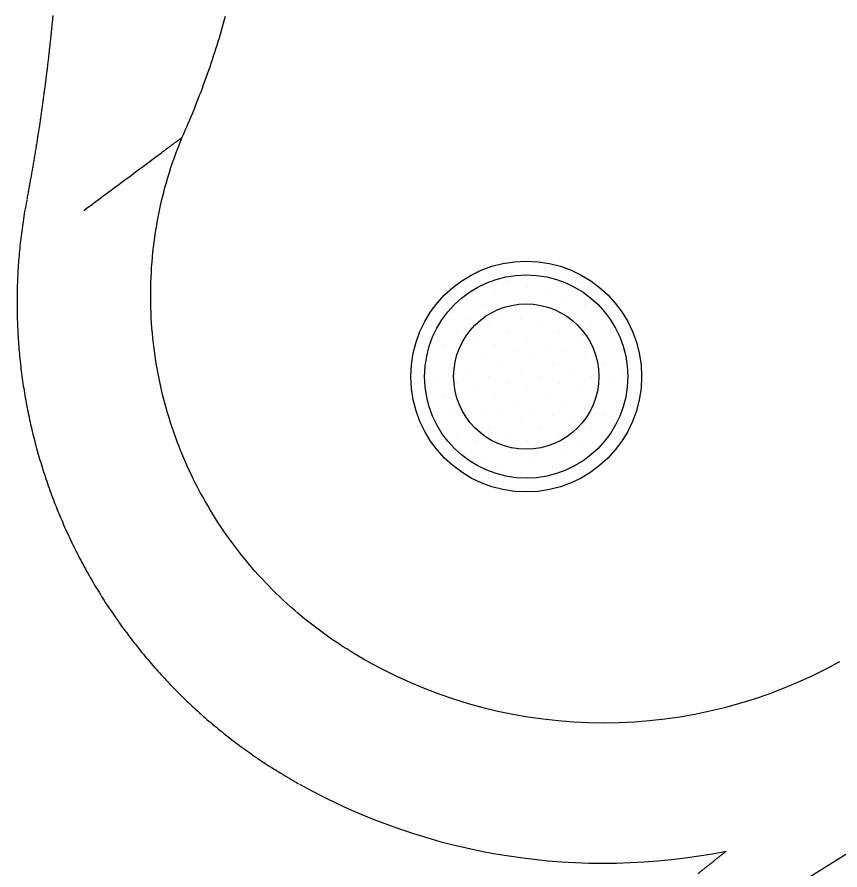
# Model space of a CAD drawing. Extents: x 527 to 614, y 487 to 635.
# Drawn here: x 554.04 to 568.21, y 525.26 to 539.94 of the extents above; entities that cross this region are included whole.
import ezdxf

# ---------------------------------------------------------------- set-up
doc = ezdxf.new("R2010")
doc.units = 0
doc.header["$MEASUREMENT"] = 0
doc.layers.add('1', color=4, linetype='Continuous')

# ---------------------------------------------------------------- blocks, each defined once
blk = doc.blocks.new('*X2')
at = {"color": 0}
for p, q in [((200.597, 336.892), (200.597, 336.892)), ((200.332, 336.627), (200.332, 336.627)), ((200.995, 336.76), (200.995, 336.76)), ((201.393, 336.627), (201.393, 336.627)), ((199.669, 336.494), (199.669, 336.494)), ((200.73, 336.494), (200.73, 336.494)), ((201.791, 336.494), (201.791, 336.494)), ((200.067, 336.362), (200.067, 336.362)), ((201.128, 336.362), (201.128, 336.362)), ((202.188, 336.362), (202.188, 336.362)), ((199.404, 336.229), (199.404, 336.229)), ((199.802, 336.097), (199.802, 336.097)), ((200.465, 336.229), (200.465, 336.229)), ((200.863, 336.097), (200.863, 336.097)), ((201.525, 336.229), (201.525, 336.229)), ((201.923, 336.097), (201.923, 336.097)), ((202.586, 336.229), (202.586, 336.229)), ((200.2, 335.964), (200.2, 335.964)), ((201.26, 335.964), (201.26, 335.964)), ((202.321, 335.964), (202.321, 335.964)), ((199.537, 335.832), (199.537, 335.832)), ((200.597, 335.832), (200.597, 335.832)), ((201.658, 335.832), (201.658, 335.832)), ((202.719, 335.832), (202.719, 335.832)), ((199.272, 335.566), (199.272, 335.566)), ((199.934, 335.699), (199.934, 335.699)), ((200.332, 335.566), (200.332, 335.566)), ((200.995, 335.699), (200.995, 335.699)), ((201.393, 335.566), (201.393, 335.566)), ((202.056, 335.699), (202.056, 335.699)), ((202.454, 335.566), (202.454, 335.566)), ((199.669, 335.434), (199.669, 335.434)), ((200.73, 335.434), (200.73, 335.434)), ((201.791, 335.434), (201.791, 335.434)), ((202.851, 335.434), (202.851, 335.434)), ((199.006, 335.301), (199.006, 335.301)), ((200.067, 335.301), (200.067, 335.301)), ((201.128, 335.301), (201.128, 335.301)), ((202.188, 335.301), (202.188, 335.301)), ((199.404, 335.169), (199.404, 335.169)), ((199.802, 335.036), (199.802, 335.036)), ((200.465, 335.169), (200.465, 335.169)), ((200.863, 335.036), (200.863, 335.036)), ((201.525, 335.169), (201.525, 335.169)), ((201.923, 335.036), (201.923, 335.036)), ((202.586, 335.169), (202.586, 335.169)), ((202.984, 335.036), (202.984, 335.036)), ((199.139, 334.903), (199.139, 334.903)), ((200.2, 334.903), (200.2, 334.903)), ((201.26, 334.903), (201.26, 334.903)), ((202.321, 334.903), (202.321, 334.903)), ((199.537, 334.771), (199.537, 334.771)), ((200.597, 334.771), (200.597, 334.771)), ((201.658, 334.771), (201.658, 334.771)), ((202.719, 334.771), (202.719, 334.771)), ((199.272, 334.506), (199.272, 334.506)), ((199.934, 334.638), (199.934, 334.638)), ((200.332, 334.506), (200.332, 334.506)), ((200.995, 334.638), (200.995, 334.638)), ((201.393, 334.506), (201.393, 334.506)), ((202.056, 334.638), (202.056, 334.638)), ((202.454, 334.506), (202.454, 334.506)), ((199.669, 334.373), (199.669, 334.373)), ((200.73, 334.373), (200.73, 334.373)), ((201.791, 334.373), (201.791, 334.373)), ((202.851, 334.373), (202.851, 334.373)), ((199.006, 334.241), (199.006, 334.241)), ((200.067, 334.241), (200.067, 334.241)), ((201.128, 334.241), (201.128, 334.241)), ((202.188, 334.241), (202.188, 334.241)), ((199.404, 334.108), (199.404, 334.108)), ((199.802, 333.975), (199.802, 333.975)), ((200.465, 334.108), (200.465, 334.108)), ((200.863, 333.975), (200.863, 333.975)), ((201.525, 334.108), (201.525, 334.108)), ((201.923, 333.975), (201.923, 333.975)), ((202.586, 334.108), (202.586, 334.108)), ((200.2, 333.843), (200.2, 333.843)), ((201.26, 333.843), (201.26, 333.843)), ((202.321, 333.843), (202.321, 333.843)), ((199.537, 333.71), (199.537, 333.71)), ((200.597, 333.71), (200.597, 333.71)), ((201.658, 333.71), (201.658, 333.71)), ((199.934, 333.578), (199.934, 333.578)), ((200.332, 333.445), (200.332, 333.445)), ((200.995, 333.578), (200.995, 333.578)), ((201.393, 333.445), (201.393, 333.445)), ((202.056, 333.578), (202.056, 333.578)), ((202.454, 333.445), (202.454, 333.445)), ((199.669, 333.312), (199.669, 333.312)), ((200.73, 333.312), (200.73, 333.312)), ((201.791, 333.312), (201.791, 333.312)), ((200.067, 333.18), (200.067, 333.18)), ((201.128, 333.18), (201.128, 333.18)), ((200.465, 333.047), (200.465, 333.047)), ((200.863, 332.915), (200.863, 332.915)), ((201.525, 333.047), (201.525, 333.047))]:
    blk.add_line(p, q, dxfattribs=at)
blk = doc.blocks.new('DRAIN')
at = {"layer": '1', "color": 2}
for radius in [1.75, 1.25]:
    blk.add_circle((0, 0), radius, dxfattribs=at)
at = {"layer": '1', "color": 3, "xscale": 0.8339416050646733, "yscale": 0.8339416050646733, "zscale": 0.8339416050646733}
blk.add_blockref('*X2', (-167.604, -279.291), dxfattribs=at)
blk = doc.blocks.new('VANGUARD')
at = {"layer": '1', "color": 3, "linetype": 'Continuous'}
for points in [[(27.758, 34.937, -0.000287), (27.754, 34.895, -0.000287), (27.75, 34.853, -0.000288), (27.746, 34.811, -0.000288), (27.742, 34.769, -0.000288), (27.738, 34.727, -0.000289), (27.734, 34.685, -0.000289), (27.729, 34.643, -0.000289), (27.725, 34.602, -0.00029), (27.721, 34.56, -0.000291), (27.716, 34.518, -0.000291), (27.712, 34.476, -0.000292), (27.707, 34.434, -0.000292), (27.702, 34.392, -0.000293), (27.698, 34.35, -0.000293), (27.693, 34.309, -0.000294), (27.688, 34.267, -0.000294), (27.684, 34.225, -0.000295), (27.679, 34.183, -0.000295), (27.674, 34.141, -0.000295), (27.669, 34.1, -0.000296), (27.664, 34.058, -0.000297), (27.659, 34.016, -0.000297), (27.654, 33.974, -0.000298), (27.649, 33.932, -0.000298), (27.643, 33.891, -0.000299), (27.638, 33.849, -0.000299), (27.633, 33.807, -0.0003), (27.627, 33.765, -0.0003), (27.622, 33.724, -0.000301), (27.617, 33.682, -0.000301), (27.611, 33.64, -0.000302), (27.606, 33.598, -0.000302), (27.6, 33.557, -0.000303), (27.594, 33.515, -0.000303), (27.589, 33.473, -0.000304), (27.583, 33.431, -0.000305), (27.577, 33.39, -0.000305), (27.571, 33.348, -0.000306), (27.565, 33.306, -0.000306), (27.559, 33.265, -0.000306), (27.553, 33.223, -0.000307), (27.547, 33.181, -0.000307), (27.541, 33.14, -0.000308), (27.535, 33.098, -0.000309), (27.529, 33.056, -0.00031), (27.523, 33.015, -0.000311), (27.516, 32.973, -0.000312), (27.51, 32.932, -0.000312), (27.503, 32.89, -0.000313), (27.497, 32.848, -0.000314), (27.49, 32.807, -0.000315), (27.484, 32.765, -0.000316), (27.477, 32.724, -0.000317), (27.47, 32.682, -0.000318), (27.464, 32.641, -0.000318), (27.457, 32.599, -0.000319), (27.45, 32.557, -0.00032), (27.443, 32.516, -0.000321), (27.436, 32.474, -0.000322), (27.429, 32.433, -0.000323), (27.422, 32.391, -0.000323), (27.415, 32.35, -0.000322), (27.408, 32.309, -0.000326), (27.401, 32.267, -0.000334), (27.393, 32.226, -0.000325), (27.386, 32.184, -0.000303), (27.379, 32.143, -0.000336), (27.371, 32.101, -0.000406), (27.363, 32.059, -0.000309), (27.356, 32.018, -0.0001), (27.349, 31.982, -0.000428), (27.341, 31.936, -0.000762), (27.328, 31.865, -0.000372), (27.309, 31.769, -0.000372)], [(27.308, 31.761), (27.28, 31.608, 0.004622), (27.252, 31.436, 0.004504), (27.228, 31.268, 0.004494), (27.206, 31.1, 0.004475), (27.188, 30.932, 0.004464), (27.173, 30.763, 0.004454), (27.161, 30.594, 0.004447), (27.152, 30.424, 0.00444), (27.145, 30.255, 0.004436), (27.142, 30.085, 0.004433), (27.142, 29.916, 0.004433), (27.145, 29.746, 0.004434), (27.151, 29.577, 0.004437), (27.16, 29.407, 0.004441), (27.172, 29.238, 0.004448), (27.187, 29.069, 0.004458), (27.205, 28.9, 0.004465), (27.226, 28.732, 0.004471), (27.25, 28.564, 0.004467), (27.277, 28.397, 0.004453), (27.307, 28.23, 0.004444), (27.34, 28.063, 0.004436), (27.376, 27.898, 0.00443), (27.415, 27.733, 0.004424), (27.457, 27.569, 0.004421), (27.501, 27.405, 0.004418), (27.549, 27.243, 0.004417), (27.6, 27.081, 0.004418), (27.653, 26.92, 0.00442), (27.709, 26.761, 0.004423), (27.768, 26.602, 0.004427), (27.83, 26.444, 0.004433), (27.895, 26.287, 0.004441), (27.962, 26.132, 0.004452), (28.032, 25.978, 0.004457), (28.105, 25.825, 0.004457), (28.181, 25.673, 0.004453), (28.259, 25.523, 0.004443), (28.34, 25.374, 0.004437), (28.424, 25.227, 0.004433), (28.51, 25.081, 0.00443), (28.599, 24.937, 0.004428), (28.691, 24.795, 0.004428), (28.784, 24.654, 0.004429), (28.881, 24.515, 0.004431), (28.98, 24.377, 0.004434), (29.081, 24.241, 0.004439), (29.185, 24.108, 0.004445), (29.291, 23.975, 0.004452), (29.399, 23.845, 0.004461), (29.51, 23.717, 0.00447), (29.624, 23.591, 0.004481), (29.739, 23.466, 0.004487), (29.857, 23.344, 0.004487), (29.977, 23.224, 0.004469), (30.099, 23.107, 0.004437), (30.223, 22.991, 0.004471), (30.349, 22.877, 0.004542), (30.477, 22.766, 0.004408), (30.607, 22.658, 0.004158), (30.738, 22.552, 0.004596), (30.874, 22.446, 0.005317), (31.014, 22.342, 0.004007), (31.143, 22.249, 0.001508), (31.264, 22.163, 0.006143), (31.435, 22.05, 0.009786), (31.685, 21.896, 0.004828), (31.991, 21.714, 0.004828)]]:
    blk.add_lwpolyline(points, format="xyb", dxfattribs=at)
at = {"layer": '1', "color": 2}
for points in [[(29.987, 32.841), (30.013, 32.901), (30.039, 32.961), (30.065, 33.021), (30.091, 33.081), (30.117, 33.141), (30.142, 33.201), (30.167, 33.262), (30.191, 33.322), (30.216, 33.383), (30.24, 33.443), (30.264, 33.504), (30.287, 33.565), (30.311, 33.626), (30.334, 33.687), (30.356, 33.748), (30.379, 33.81), (30.401, 33.871), (30.423, 33.933), (30.444, 33.994), (30.466, 34.056), (30.487, 34.118), (30.507, 34.18), (30.528, 34.241), (30.548, 34.304), (30.568, 34.366), (30.587, 34.428), (30.607, 34.49), (30.626, 34.552), (30.644, 34.615), (30.663, 34.677), (30.681, 34.74), (30.699, 34.803), (30.716, 34.866), (30.733, 34.928)], [(33.184, 23.818), (33.111, 23.859), (33.038, 23.901), (32.965, 23.944), (32.893, 23.988), (32.821, 24.033), (32.749, 24.078), (32.677, 24.125), (32.606, 24.173), (32.536, 24.221), (32.465, 24.27), (32.395, 24.321), (32.326, 24.372), (32.257, 24.424), (32.188, 24.478), (32.12, 24.532), (32.052, 24.587), (31.986, 24.643), (31.919, 24.7), (31.854, 24.757), (31.789, 24.816), (31.725, 24.875), (31.661, 24.935), (31.599, 24.995), (31.537, 25.057), (31.476, 25.119), (31.416, 25.182), (31.356, 25.245), (31.297, 25.309), (31.239, 25.374), (31.182, 25.44), (31.126, 25.506), (31.07, 25.573), (31.016, 25.641), (30.962, 25.709), (30.909, 25.778), (30.856, 25.848), (30.805, 25.918), (30.754, 25.989), (30.705, 26.06), (30.656, 26.132), (30.608, 26.205), (30.561, 26.278), (30.514, 26.352), (30.469, 26.426), (30.425, 26.501), (30.381, 26.577), (30.339, 26.653), (30.297, 26.729), (30.256, 26.806), (30.216, 26.884), (30.178, 26.961), (30.14, 27.04), (30.103, 27.119), (30.067, 27.198), (30.032, 27.278), (29.997, 27.358), (29.964, 27.438), (29.932, 27.52), (29.901, 27.601), (29.871, 27.683), (29.841, 27.765), (29.813, 27.848), (29.786, 27.931), (29.76, 28.014), (29.735, 28.098), (29.711, 28.182), (29.687, 28.266), (29.665, 28.35), (29.644, 28.435), (29.624, 28.52), (29.605, 28.605), (29.587, 28.69), (29.57, 28.776), (29.555, 28.862), (29.54, 28.948), (29.526, 29.034), (29.513, 29.121), (29.502, 29.207), (29.491, 29.294), (29.481, 29.381), (29.473, 29.468), (29.466, 29.555), (29.459, 29.642), (29.454, 29.729), (29.45, 29.817), (29.447, 29.904), (29.445, 29.992), (29.444, 30.079), (29.444, 30.166), (29.445, 30.254), (29.447, 30.341), (29.45, 30.429), (29.455, 30.516), (29.46, 30.604), (29.467, 30.691), (29.474, 30.778), (29.483, 30.864), (29.492, 30.951), (29.503, 31.037), (29.515, 31.124), (29.528, 31.21), (29.542, 31.295), (29.556, 31.381), (29.572, 31.466), (29.589, 31.552), (29.607, 31.637), (29.626, 31.722), (29.646, 31.808), (29.668, 31.893), (29.69, 31.979), (29.714, 32.065), (29.739, 32.151), (29.765, 32.237), (29.793, 32.323), (29.821, 32.409), (29.852, 32.496), (29.883, 32.582), (29.916, 32.668), (29.987, 32.841)]]:
    blk.add_lwpolyline(points, dxfattribs=at)
at = {"layer": '1', "color": 3, "linetype": 'Continuous'}
for points in [[(29.801, 32.704), (29.81, 32.71), (29.82, 32.717), (29.829, 32.724), (29.838, 32.731), (29.847, 32.738), (29.856, 32.744), (29.866, 32.751), (29.875, 32.758), (29.884, 32.765), (29.893, 32.772), (29.903, 32.779), (29.912, 32.786), (29.921, 32.793), (29.93, 32.799), (29.94, 32.806), (29.949, 32.813), (29.958, 32.82), (29.968, 32.827), (29.987, 32.841)], [(29.63, 32.576), (29.638, 32.583), (29.647, 32.589), (29.655, 32.595), (29.664, 32.602), (29.672, 32.608), (29.681, 32.614), (29.689, 32.62), (29.698, 32.627), (29.707, 32.633), (29.715, 32.64), (29.724, 32.646), (29.732, 32.652), (29.741, 32.659), (29.749, 32.665), (29.758, 32.671), (29.767, 32.678), (29.775, 32.684), (29.784, 32.691), (29.801, 32.704)], [(28.292, 31.582), (28.333, 31.613), (28.375, 31.644), (28.417, 31.675), (28.458, 31.706), (28.5, 31.737), (28.543, 31.769), (28.585, 31.8), (28.628, 31.832), (28.671, 31.864), (28.714, 31.895), (28.757, 31.928), (28.8, 31.96), (28.844, 31.992), (28.888, 32.025), (28.932, 32.058), (28.976, 32.09), (29.021, 32.124), (29.066, 32.157), (29.111, 32.191), (29.156, 32.224), (29.202, 32.259), (29.248, 32.293), (29.295, 32.327), (29.342, 32.362), (29.389, 32.397), (29.436, 32.433), (29.484, 32.468), (29.533, 32.504), (29.63, 32.576)]]:
    blk.add_lwpolyline(points, dxfattribs=at)
at = {"layer": '1', "color": 2}
for points in [[(39.356, 20.554, 0.000095), (39.317, 20.523, 0.000109), (39.273, 20.488, 0.000107), (39.228, 20.452, 0.000105), (39.183, 20.416, 0.000103), (39.139, 20.381, 0.000101), (39.094, 20.345, 0.000099), (39.049, 20.309, 0.000097), (39.004, 20.273, 0.000094), (38.958, 20.236, 0.000092), (38.913, 20.2, 0.00009), (38.868, 20.164, 0.000087)], [(37.571, 19.114, 0.000003), (37.523, 19.076, -0.000006)]]:
    blk.add_lwpolyline(points, format="xyb", dxfattribs=at)
at = {"layer": '1', "color": 3, "linetype": 'Continuous'}
blk.add_circle((35.911, 28.723), 1.987, dxfattribs=at)
for centre, radius, start, end in [((59.369, -8.632), 34.219, 91.4363, 132.2578), ((37.247, 31.127), 10.781, 240.928, 281.277)]:
    blk.add_arc(centre, radius, start, end, dxfattribs=at)
at = {"layer": '1', "color": 2}
blk.add_arc((37.247, 31.127), 8.363, 240.928, 299.0915, dxfattribs=at)
at = {"layer": '1'}
blk.add_blockref('DRAIN', (35.911, 28.723), dxfattribs=at)

msp = doc.modelspace()

# ---------------------------------------------------------------- block references
at = {"layer": '1'}
msp.add_blockref('VANGUARD', (526.9, 505.027), dxfattribs=at)

doc.saveas('drawing.dxf')
